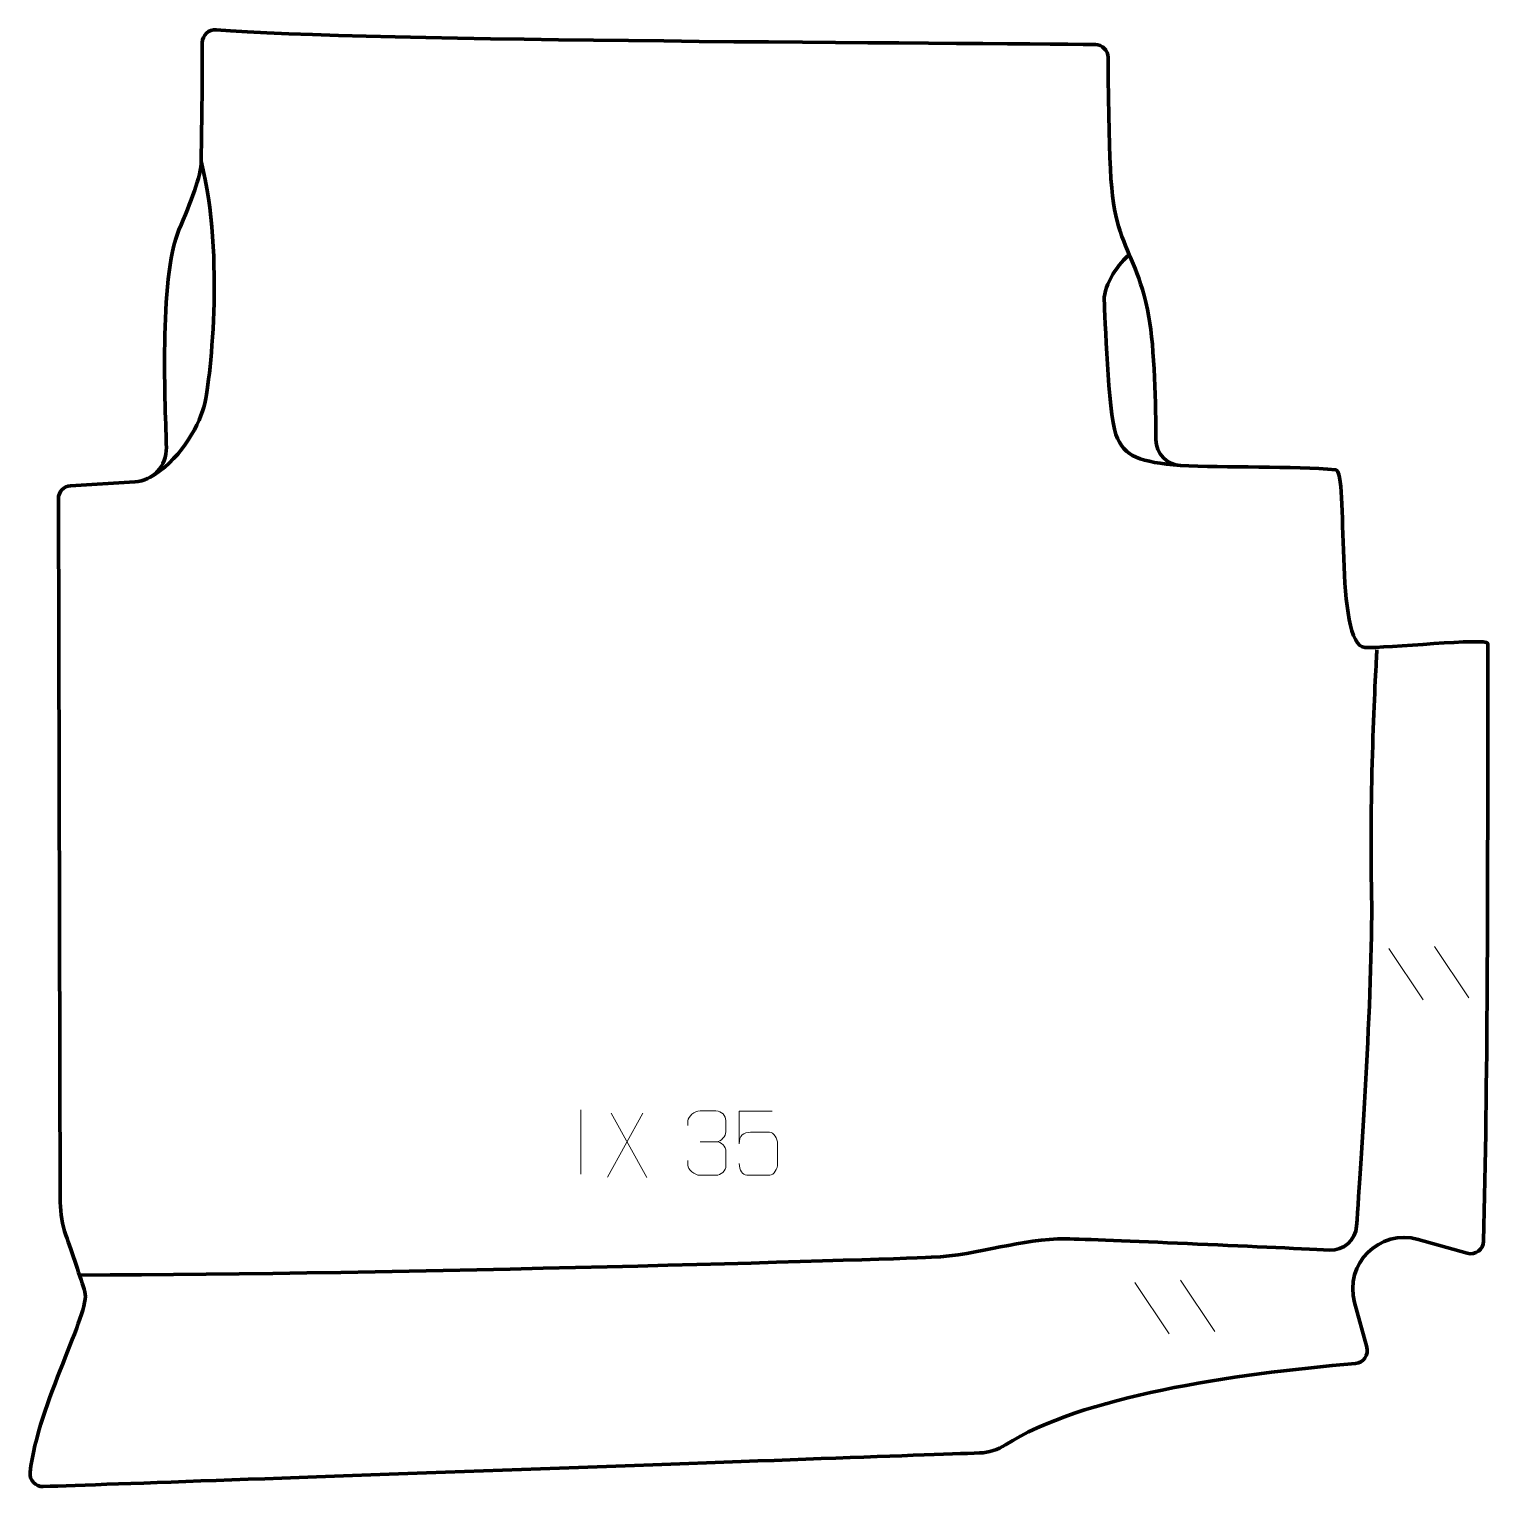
# Model space of a CAD drawing. Header units: millimetres. Extents: x -277 to 289, y -292 to 274.
import ezdxf

# ---------------------------------------------------------------- set-up
doc = ezdxf.new("R2010")
doc.units = ezdxf.units.MM
doc.header["$MEASUREMENT"] = 0
for name, color, linetype in [('layer 1', 7, 'Continuous'), ('layer 2', 7, 'Continuous'), ('layer 3', 7, 'Continuous')]:
    doc.layers.add(name, color=color, linetype=linetype)

msp = doc.modelspace()

# ---------------------------------------------------------------- linework, layer by layer
at = {"layer": 'layer 1', "color": 250, "lineweight": 9}
for points in [[(250.4572, -83.1301), (250.4572, -83.1301), (263.7728, -103.071), (263.7728, -103.071)], [(268.1675, -82.2973), (268.1675, -82.2973), (281.4832, -102.2382), (281.4832, -102.2382)], [(-63.2242, -145.7281), (-63.2242, -145.7281), (-63.2242, -170.7022), (-63.2242, -170.7022)], [(-39.074, -147.0721), (-39.074, -147.0721), (-52.8146, -171.9679), (-52.8146, -171.9679)], [(-51.36, -147.0721), (-51.36, -147.0721), (-37.6194, -172.0256), (-37.6194, -172.0256)], [(-16.9151, -158.1476), (-16.9151, -158.1476), (-10.7187, -158.1476), (-10.7187, -158.1476)], [(151.9254, -212.7849), (151.9254, -212.7849), (165.241, -232.7257), (165.241, -232.7257)], [(169.6357, -211.9521), (169.6357, -211.9521), (182.9513, -231.8929), (182.9513, -231.8929)]]:
    msp.add_open_spline(points, degree=3, dxfattribs=at)
for points, knots in [([(-21.6248, -151.9024), (-21.6248, -151.9024), (-21.6248, -150.0452), (-21.6248, -150.0452), (-21.6248, -150.0452), (-21.6391, -148.3033), (-18.9746, -146.1852), (-16.9155, -146.2079), (-16.9155, -146.2079), (-14.8514, -146.2079), (-12.7874, -146.2079), (-10.7237, -146.2079), (-10.7237, -146.2079), (-8.5292, -146.1991), (-6.9309, -148.0459), (-6.8865, -149.958), (-6.8865, -149.958), (-6.8869, -151.3931), (-6.8869, -152.8282), (-6.8865, -154.2637), (-6.8865, -154.2637), (-6.9351, -155.9172), (-8.5377, -158.1472), (-10.736, -158.1372), (-10.736, -158.1372), (-8.5323, -158.1484), (-6.9243, -159.9516), (-6.8703, -162.0111), (-6.8703, -162.0111), (-6.8707, -163.7958), (-6.8707, -165.5805), (-6.8703, -167.3656), (-6.8703, -167.3656), (-6.8602, -169.427), (-8.9151, -171.1901), (-10.736, -171.182), (-10.736, -171.182), (-12.8013, -171.1817), (-14.8665, -171.1817), (-16.9321, -171.182), (-16.9321, -171.182), (-19.1007, -171.1705), (-21.6317, -168.7703), (-21.6503, -167.3085), (-21.6503, -167.3085), (-21.6503, -167.3085), (-21.6503, -165.3999), (-21.6503, -165.3999)], [0, 0, 0, 0, 0.07692308, 0.07692308, 0.07692308, 0.07692308, 0.15384615, 0.15384615, 0.15384615, 0.15384615, 0.23076923, 0.23076923, 0.23076923, 0.23076923, 0.30769231, 0.30769231, 0.30769231, 0.30769231, 0.38461538, 0.38461538, 0.38461538, 0.38461538, 0.46153846, 0.46153846, 0.46153846, 0.46153846, 0.53846154, 0.53846154, 0.53846154, 0.53846154, 0.61538462, 0.61538462, 0.61538462, 0.61538462, 0.69230769, 0.69230769, 0.69230769, 0.69230769, 0.76923077, 0.76923077, 0.76923077, 0.76923077, 0.84615385, 0.84615385, 0.84615385, 0.84615385, 1, 1, 1, 1]), ([(11.1339, -146.2401), (11.1339, -146.2401), (-1.7178, -146.2401), (-1.7178, -146.2401), (-1.7178, -146.2401), (-1.7175, -150.4707), (-1.7175, -154.7016), (-1.7178, -158.9328), (-1.7178, -158.9328), (-1.7181, -155.6227), (-0.0871, -154.5509), (2.7249, -154.4904), (2.7249, -154.4904), (5.1645, -154.4901), (7.604, -154.4901), (10.0432, -154.4904), (10.0432, -154.4904), (11.693, -154.4836), (13.1679, -156.8641), (13.1964, -158.9328), (13.1964, -158.9328), (13.1961, -161.5201), (13.1961, -164.1077), (13.1964, -166.6954), (13.1964, -166.6954), (13.2426, -168.6548), (11.7432, -171.0911), (10.1173, -171.1496), (10.1173, -171.1496), (8.1608, -171.1493), (3.2658, -171.1493), (1.3088, -171.1496), (1.3088, -171.1496), (-0.5367, -171.1584), (-1.6438, -169.1936), (-1.6646, -166.6425)], [0, 0, 0, 0, 0.1, 0.1, 0.1, 0.1, 0.2, 0.2, 0.2, 0.2, 0.3, 0.3, 0.3, 0.3, 0.4, 0.4, 0.4, 0.4, 0.5, 0.5, 0.5, 0.5, 0.6, 0.6, 0.6, 0.6, 0.7, 0.7, 0.7, 0.7, 0.8, 0.8, 0.8, 0.8, 1, 1, 1, 1])]:
    msp.add_open_spline(points, degree=3, knots=knots, dxfattribs=at)
at = {"layer": 'layer 2', "color": 230, "lineweight": 200}
msp.add_open_spline([(287.29, -196.7596), (288.8054, -134.1753), (288.9189, -70.8616), (288.8854, 35.3647), (288.8854, 35.3647), (288.8846, 37.5984), (248.8112, 33.4477), (241.2928, 33.7494), (241.2928, 33.7494), (229.1278, 34.2385), (235.0317, 102.3716), (229.8565, 102.8071), (229.8565, 102.8071), (213.8952, 104.1508), (186.4244, 103.6461), (169.5831, 104.4613), (169.5831, 104.4613), (164.2702, 104.7186), (160.0893, 109.0928), (160.0659, 114.4196), (160.0659, 114.4196), (160.0105, 126.947), (159.5008, 150.539), (157.352, 162.0614), (157.352, 162.0614), (154.2228, 178.8419), (149.7903, 184.6232), (146.1634, 195.3902), (146.1634, 195.3902), (142.6572, 205.7999), (141.7957, 216.8206), (141.4869, 262.945), (141.4869, 262.945), (141.4686, 265.6685), (139.2816, 267.8803), (136.5625, 267.9202), (136.5625, 267.9202), (91.5283, 268.5816), (-151.4375, 269.0295), (-204.7274, 273.6414), (-204.7274, 273.6414), (-207.6455, 273.8941), (-210.1492, 271.5831), (-210.1497, 268.6501), (-210.1497, 268.6501), (-210.1504, 242.9108), (-210.5996, 227.9807), (-210.5912, 222.6264), (-210.5912, 222.6264), (-210.5818, 216.8974), (-214.665, 206.6366), (-219.2165, 195.9179), (-219.2165, 195.9179), (-227.154, 177.2262), (-224.4212, 125.6044), (-224.0826, 111.3834), (-224.0826, 111.3834), (-223.9158, 104.3752), (-229.3208, 98.4959), (-236.3081, 98.0811), (-236.3081, 98.0811), (-236.3081, 98.0811), (-261.3045, 96.5977), (-261.3045, 96.5977), (-261.3045, 96.5977), (-263.9515, 96.4404), (-266.0151, 94.2413), (-266.0078, 91.5858), (-266.0078, 91.5858), (-266.0078, 91.5858), (-265.2666, -181.687), (-265.2666, -181.687), (-265.2666, -181.687), (-265.2549, -186.0363), (-264.5193, -190.3531), (-263.0918, -194.4612), (-263.0918, -194.4612), (-260.8089, -201.0318), (-257.3204, -211.1994), (-255.732, -216.4907), (-255.732, -216.4907), (-253.4364, -224.1383), (-273.916, -259.923), (-277.0082, -286.4822), (-277.0082, -286.4822), (-277.3628, -289.5248), (-274.9254, -292.168), (-271.8682, -292.0617), (-271.8682, -292.0617), (-218.5595, -290.2121), (48.6326, -280.5561), (91.6268, -279.0019), (91.6268, -279.0019), (95.2046, -278.8729), (98.6795, -277.7835), (101.6935, -275.8484), (101.6935, -275.8484), (130.7591, -257.1884), (189.6157, -248.3159), (237.5324, -244.2813), (237.5324, -244.2813), (240.6484, -244.0186), (242.7588, -240.9895), (241.932, -237.9692), (241.932, -237.9692), (241.932, -237.9692), (237.1901, -220.6461), (237.1901, -220.6461), (237.1901, -220.6461), (233.0751, -205.6128), (246.9283, -191.8426), (261.9082, -196.0765), (261.9082, -196.0765), (261.9082, -196.0765), (280.934, -201.4538), (280.934, -201.4538), (280.934, -201.4538), (284.0759, -202.3419), (287.2109, -200.0278), (287.29, -196.7596)], degree=3, knots=[0, 0, 0, 0, 0.03225806, 0.03225806, 0.03225806, 0.03225806, 0.06451613, 0.06451613, 0.06451613, 0.06451613, 0.09677419, 0.09677419, 0.09677419, 0.09677419, 0.12903226, 0.12903226, 0.12903226, 0.12903226, 0.16129032, 0.16129032, 0.16129032, 0.16129032, 0.19354839, 0.19354839, 0.19354839, 0.19354839, 0.22580645, 0.22580645, 0.22580645, 0.22580645, 0.25806452, 0.25806452, 0.25806452, 0.25806452, 0.29032258, 0.29032258, 0.29032258, 0.29032258, 0.32258065, 0.32258065, 0.32258065, 0.32258065, 0.35483871, 0.35483871, 0.35483871, 0.35483871, 0.38709677, 0.38709677, 0.38709677, 0.38709677, 0.41935484, 0.41935484, 0.41935484, 0.41935484, 0.4516129, 0.4516129, 0.4516129, 0.4516129, 0.48387097, 0.48387097, 0.48387097, 0.48387097, 0.51612903, 0.51612903, 0.51612903, 0.51612903, 0.5483871, 0.5483871, 0.5483871, 0.5483871, 0.58064516, 0.58064516, 0.58064516, 0.58064516, 0.61290323, 0.61290323, 0.61290323, 0.61290323, 0.64516129, 0.64516129, 0.64516129, 0.64516129, 0.67741935, 0.67741935, 0.67741935, 0.67741935, 0.70967742, 0.70967742, 0.70967742, 0.70967742, 0.74193548, 0.74193548, 0.74193548, 0.74193548, 0.77419355, 0.77419355, 0.77419355, 0.77419355, 0.80645161, 0.80645161, 0.80645161, 0.80645161, 0.83870968, 0.83870968, 0.83870968, 0.83870968, 0.87096774, 0.87096774, 0.87096774, 0.87096774, 0.90322581, 0.90322581, 0.90322581, 0.90322581, 0.93548387, 0.93548387, 0.93548387, 0.93548387, 1, 1, 1, 1], dxfattribs=at)
at = {"layer": 'layer 3', "color": 142, "lineweight": 200}
for points, knots in [([(-230.5546, 99.8168), (-219.6029, 105.7048), (-211.8485, 118.9329), (-209.5412, 127.1186), (-209.5412, 127.1186), (-207.2336, 135.3042), (-201.2299, 185.7998), (-210.591, 222.6265)], [0, 0, 0, 0, 0.33333333, 0.33333333, 0.33333333, 0.33333333, 1, 1, 1, 1]), ([(169.583, 104.4615), (154.0296, 105.9162), (147.6768, 107.4127), (144.5554, 116.5398), (144.5554, 116.5398), (141.4339, 125.6668), (140.2898, 162.7147), (140.009, 168.6848), (140.009, 168.6848), (139.7283, 174.6547), (146.0788, 183.7008), (149.7514, 186.2305)], [0, 0, 0, 0, 0.25, 0.25, 0.25, 0.25, 0.5, 0.5, 0.5, 0.5, 1, 1, 1, 1]), ([(245.8649, 32.8868), (245.3746, 24.6879), (242.9368, -18.778), (243.7594, -59.177), (243.7594, -59.177), (244.4965, -95.3562), (239.8043, -165.3062), (237.9695, -190.9512), (237.9695, -190.9512), (237.5813, -196.3659), (232.9469, -200.4793), (227.528, -200.2255), (227.528, -200.2255), (202.9071, -199.0665), (139.0849, -196.1097), (125.1419, -195.886), (125.1419, -195.886), (107.7775, -195.6042), (91.9307, -202.1343), (72.8278, -203.0326), (72.8278, -203.0326), (53.7248, -203.9309), (-133.3892, -209.6677), (-257.8222, -209.9355)], [0, 0, 0, 0, 0.14285714, 0.14285714, 0.14285714, 0.14285714, 0.28571429, 0.28571429, 0.28571429, 0.28571429, 0.42857143, 0.42857143, 0.42857143, 0.42857143, 0.57142857, 0.57142857, 0.57142857, 0.57142857, 0.71428571, 0.71428571, 0.71428571, 0.71428571, 1, 1, 1, 1])]:
    msp.add_open_spline(points, degree=3, knots=knots, dxfattribs=at)

doc.saveas('drawing.dxf')
